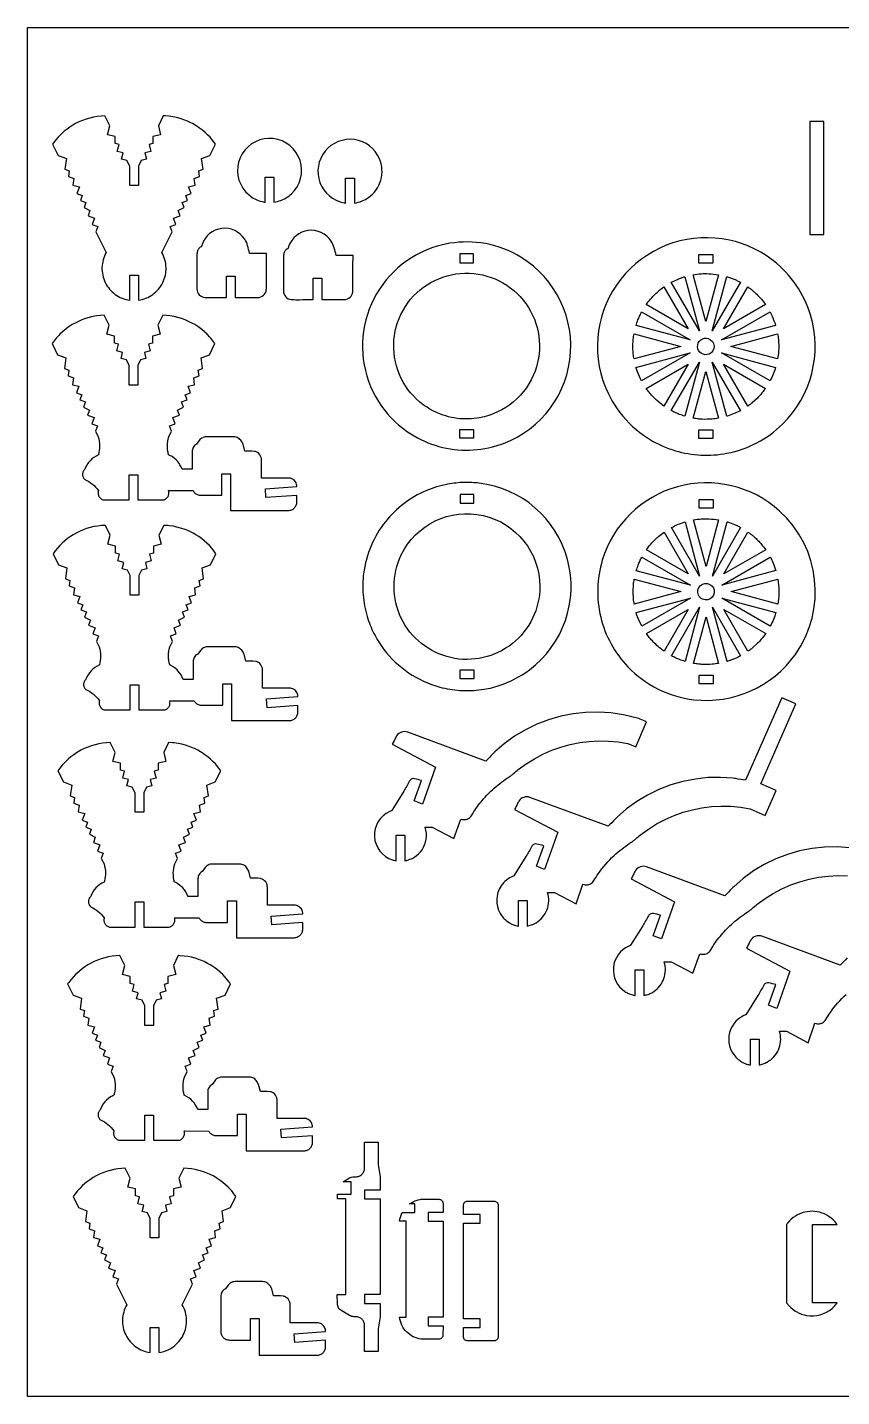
# Model space of a CAD drawing. Extents: x -820 to 920, y -599 to 344.
# Drawn here: x -820 to -259, y -599 to 344 of the extents above; entities that cross this region are included whole.
import ezdxf

# ---------------------------------------------------------------- set-up
doc = ezdxf.new("R2010")
doc.units = 0
doc.header["$MEASUREMENT"] = 0
doc.layers.get('0').update_dxf_attribs({"linetype": 'CONTINUOUS'})
doc.layers.add('SECTIONCUTEDGES', color=18, linetype='CONTINUOUS')

msp = doc.modelspace()

# ---------------------------------------------------------------- linework, layer by layer
msp.add_lwpolyline([(920.1, 343.83), (920.1, -599.45), (-820.09, -599.45), (-820.09, 343.83)], close=True)
at = {"layer": 'SECTIONCUTEDGES'}
for points in [[(-765.11, 165.64), (-764.33, 164.53), (-763.49, 163.47), (-762.59, 162.48), (-761.64, 161.54), (-760.63, 160.66), (-759.57, 159.85), (-758.47, 159.1), (-757.32, 158.42), (-756.13, 157.81), (-754.9, 157.27), (-753.63, 156.81), (-752.34, 156.42), (-751.01, 156.11), (-749.66, 155.88), (-749.66, 173.03), (-743.66, 173.03), (-743.66, 155.88), (-742.31, 156.11), (-740.99, 156.42), (-739.69, 156.81), (-738.43, 157.27), (-737.2, 157.81), (-736.01, 158.42), (-734.86, 159.1), (-733.75, 159.85), (-732.69, 160.66), (-731.68, 161.54), (-730.73, 162.48), (-729.83, 163.47), (-728.99, 164.53), (-728.21, 165.64), (-727.5, 166.8), (-726.86, 168.01), (-726.29, 169.25), (-725.81, 170.52), (-725.41, 171.82), (-725.08, 173.12), (-724.84, 174.44), (-724.68, 175.77), (-724.6, 177.11), (-724.61, 178.44), (-724.69, 179.77), (-724.85, 181.1), (-725.1, 182.42), (-725.42, 183.72), (-725.82, 185), (-726.31, 186.27), (-726.87, 187.5), (-727.52, 188.71), (-720.46, 202.97), (-721.84, 206.67), (-717.91, 208.13), (-719.48, 212.38), (-714.98, 214.05), (-716.31, 217.62), (-712.21, 219.64), (-713.54, 223.22), (-709.74, 224.63), (-711.02, 228.07), (-707.37, 229.42), (-709.05, 233.94), (-704.58, 235.07), (-705.23, 239.8), (-701.56, 241.17), (-702.09, 245), (-699.12, 246.11), (-700.14, 253.54), (-694.38, 255.68), (-690.58, 263.36), (-691.28, 264.35), (-692.74, 266.26), (-694.31, 268.09), (-695.97, 269.82), (-697.72, 271.47), (-699.55, 273.02), (-701.47, 274.47), (-703.47, 275.82), (-704.49, 276.46), (-706.39, 277.53), (-707.56, 278.14), (-709.95, 279.25), (-712.4, 280.21), (-714.9, 281.03), (-717.44, 281.7), (-720.01, 282.23), (-722.62, 282.6), (-725.24, 282.81), (-726.56, 282.87), (-729.91, 276.11), (-728.33, 269.91), (-733.64, 268.56), (-733.64, 263.77), (-736.35, 263.08), (-735.16, 258.37), (-739.19, 257.35), (-738.09, 253.03), (-741.79, 252.09), (-743.66, 248.31), (-743.66, 234.82), (-749.66, 234.82), (-749.66, 248.31), (-751.53, 252.09), (-755.23, 253.03), (-754.13, 257.35), (-758.16, 258.37), (-756.97, 263.08), (-759.68, 263.77), (-759.68, 268.56), (-764.99, 269.91), (-763.41, 276.11), (-766.76, 282.87), (-769.39, 282.72), (-772.01, 282.43), (-774.6, 281.98), (-777.16, 281.39), (-779.68, 280.64), (-782.15, 279.75), (-784.57, 278.71), (-786.94, 277.53), (-788.83, 276.46), (-790.86, 275.16), (-792.82, 273.76), (-794.7, 272.26), (-796.49, 270.66), (-797.35, 269.82), (-799.01, 268.09), (-800.58, 266.26), (-802.05, 264.35), (-802.74, 263.36), (-798.94, 255.68), (-793.18, 253.54), (-794.2, 246.11), (-791.23, 245), (-791.76, 241.17), (-788.09, 239.8), (-788.74, 235.07), (-784.27, 233.94), (-785.95, 229.42), (-782.3, 228.07), (-783.58, 224.63), (-779.78, 223.22), (-781.11, 219.64), (-777.02, 217.62), (-778.34, 214.05), (-773.84, 212.38), (-775.41, 208.13), (-771.49, 206.67), (-772.86, 202.97), (-765.81, 188.71), (-766.45, 187.5), (-767.01, 186.27), (-767.5, 185), (-767.9, 183.72), (-768.23, 182.42), (-768.47, 181.1), (-768.63, 179.77), (-768.72, 178.44), (-768.72, 177.11), (-768.64, 175.77), (-768.48, 174.44), (-768.24, 173.12), (-767.92, 171.82), (-767.51, 170.52), (-767.03, 169.25), (-766.46, 168.01), (-765.82, 166.8)], [(-281.3, 201.03), (-271.73, 201.03), (-271.73, 279.03), (-281.3, 279.03)], [(-522.37, 187.74), (-522.37, 181.74), (-512.81, 181.74), (-512.81, 187.74)], [(-357.64, 181.48), (-357.64, 187.48), (-348.07, 187.48), (-348.07, 181.48)], [(-781.21, 33.09), (-780.9, 32.71), (-780.55, 32.35), (-779.17, 31.69), (-777.84, 30.93), (-776.57, 30.08), (-775.36, 29.15), (-774.22, 28.15), (-773.15, 27.06), (-772.15, 25.9), (-771.24, 24.68), (-771.36, 24.18), (-771.43, 23.67), (-771.45, 23.16), (-771.42, 22.66), (-771.34, 22.15), (-771.21, 21.66), (-771.03, 21.18), (-770.8, 20.72), (-770.52, 20.29), (-770.21, 19.89), (-769.86, 19.52), (-769.47, 19.19), (-769.05, 18.9), (-768.6, 18.66), (-768.13, 18.46), (-767.64, 18.31), (-750.02, 18.31), (-750.02, 35.65), (-744.02, 35.65), (-744.02, 18.31), (-726.4, 18.31), (-725.91, 18.46), (-725.44, 18.66), (-724.99, 18.9), (-724.57, 19.19), (-724.19, 19.52), (-723.83, 19.89), (-723.52, 20.29), (-723.24, 20.72), (-723.01, 21.18), (-722.83, 21.66), (-722.7, 22.15), (-722.62, 22.66), (-722.59, 23.16), (-722.61, 23.67), (-722.68, 24.18), (-722.81, 24.68), (-705.96, 24.67), (-705.66, 24.17), (-705.32, 23.71), (-704.93, 23.29), (-704.51, 22.9), (-704.05, 22.56), (-703.56, 22.26), (-703.03, 22.01), (-702.49, 21.81), (-701.91, 21.66), (-701.32, 21.57), (-700.71, 21.54), (-686.25, 21.54), (-686.25, 36.31), (-680.25, 36.31), (-680.25, 11.01), (-640.46, 11.01), (-639.85, 11.05), (-639.25, 11.14), (-638.68, 11.28), (-638.13, 11.48), (-637.61, 11.74), (-637.12, 12.03), (-636.66, 12.38), (-636.23, 12.76), (-635.85, 13.19), (-635.5, 13.65), (-635.2, 14.14), (-634.95, 14.66), (-634.75, 15.21), (-634.6, 15.79), (-634.51, 16.38), (-634.48, 16.99), (-634.48, 21.42), (-655.8, 19.86), (-656.24, 25.89), (-634.48, 27.49), (-634.53, 28.25), (-634.67, 29.01), (-634.92, 29.74), (-635.26, 30.43), (-635.68, 31.07), (-636.19, 31.65), (-636.76, 32.15), (-637.4, 32.58), (-638.09, 32.92), (-638.82, 33.17), (-639.57, 33.32), (-640.34, 33.37), (-658.88, 33.37), (-658.88, 45.9), (-658.9, 46.46), (-658.98, 47.01), (-659.1, 47.54), (-659.28, 48.05), (-659.49, 48.54), (-660.05, 49.45), (-660.75, 50.25), (-661.59, 50.91), (-662.05, 51.18), (-662.54, 51.41), (-663.06, 51.6), (-663.59, 51.74), (-665.46, 51.99), (-670.4, 51.99), (-671.6, 56.81), (-672.76, 58.79), (-673.21, 59.44), (-673.72, 60.02), (-674.31, 60.53), (-674.95, 60.95), (-675.64, 61.29), (-676.37, 61.54), (-677.13, 61.69), (-677.92, 61.74), (-696.88, 61.74), (-697.59, 61.7), (-698.28, 61.58), (-698.95, 61.38), (-699.58, 61.1), (-700.18, 60.75), (-700.74, 60.33), (-701.25, 59.84), (-701.7, 59.3), (-703.53, 56.81), (-704.38, 56.24), (-704.96, 55.73), (-705.47, 55.14), (-705.89, 54.5), (-706.23, 53.81), (-706.48, 53.08), (-706.63, 52.32), (-706.68, 51.53), (-706.68, 39.38), (-713.49, 39.38), (-714.18, 41.01), (-715.02, 42.55), (-715.49, 43.28), (-716.55, 44.67), (-717.74, 45.94), (-719.05, 47.09), (-720.47, 48.1), (-722, 48.97), (-722.81, 49.34), (-723.19, 50.89), (-723.34, 51.67), (-723.55, 53.24), (-723.61, 54.03), (-723.65, 55.61), (-723.58, 57.18), (-723.39, 58.75), (-723.09, 60.31), (-722.67, 61.85), (-720.82, 65.58), (-722.2, 69.28), (-718.27, 70.74), (-719.84, 74.98), (-715.34, 76.66), (-716.66, 80.23), (-712.57, 82.25), (-713.9, 85.83), (-710.1, 87.24), (-711.38, 90.68), (-707.73, 92.03), (-709.41, 96.55), (-704.94, 97.68), (-705.59, 102.41), (-701.92, 103.77), (-702.45, 107.61), (-699.48, 108.72), (-700.5, 116.15), (-694.74, 118.29), (-690.94, 125.97), (-692.36, 127.92), (-693.87, 129.79), (-694.67, 130.69), (-696.33, 132.43), (-698.08, 134.08), (-699.91, 135.63), (-701.83, 137.08), (-702.82, 137.77), (-704.85, 139.07), (-706.75, 140.14), (-709.11, 141.32), (-711.53, 142.36), (-714, 143.25), (-716.52, 144), (-719.08, 144.59), (-721.67, 145.04), (-724.29, 145.33), (-726.92, 145.47), (-730.27, 138.72), (-728.69, 132.51), (-734, 131.17), (-734, 126.38), (-736.71, 125.69), (-735.52, 120.98), (-739.55, 119.96), (-738.45, 115.64), (-742.15, 114.7), (-744.02, 110.92), (-744.02, 97.43), (-750.02, 97.43), (-750.02, 110.92), (-751.89, 114.7), (-755.59, 115.64), (-754.49, 119.96), (-758.52, 120.98), (-757.33, 125.69), (-760.04, 126.38), (-760.04, 131.17), (-765.35, 132.51), (-763.77, 138.72), (-767.12, 145.47), (-769.75, 145.33), (-772.37, 145.04), (-774.96, 144.59), (-777.52, 144), (-780.04, 143.25), (-782.51, 142.36), (-784.93, 141.32), (-787.3, 140.14), (-789.19, 139.07), (-791.22, 137.77), (-793.18, 136.37), (-795.06, 134.87), (-795.96, 134.08), (-797.71, 132.43), (-798.55, 131.57), (-800.17, 129.79), (-801.68, 127.92), (-803.1, 125.97), (-799.3, 118.29), (-793.54, 116.15), (-794.56, 108.72), (-791.59, 107.61), (-792.12, 103.77), (-788.45, 102.41), (-789.1, 97.68), (-784.63, 96.55), (-786.31, 92.03), (-782.66, 90.68), (-783.94, 87.24), (-780.14, 85.83), (-781.47, 82.25), (-777.38, 80.23), (-778.7, 76.66), (-774.2, 74.98), (-775.77, 70.74), (-771.85, 69.28), (-773.22, 65.58), (-771.37, 61.85), (-770.95, 60.31), (-770.65, 58.75), (-770.46, 57.18), (-770.39, 55.61), (-770.43, 54.03), (-770.58, 52.45), (-770.85, 50.89), (-771.24, 49.34), (-772.81, 48.55), (-774.29, 47.61), (-775.66, 46.53), (-776.91, 45.32), (-778.04, 43.99), (-778.55, 43.28), (-779.46, 41.79), (-780.22, 40.2), (-780.55, 39.38), (-780.9, 39.03), (-781.21, 38.64), (-781.48, 38.23), (-781.71, 37.79), (-781.88, 37.33), (-782.01, 36.86), (-782.09, 36.37), (-782.12, 35.87), (-782.09, 35.37), (-782.01, 34.88), (-781.88, 34.4), (-781.71, 33.94), (-781.48, 33.51)], [(-522.37, 60.8), (-522.37, 66.8), (-512.81, 66.8), (-512.81, 60.8)], [(-357.64, 60.54), (-357.64, 66.54), (-348.07, 66.54), (-348.07, 60.54)], [(-522.15, 22.08), (-522.15, 16.08), (-512.59, 16.08), (-512.59, 22.08)], [(-357.49, 12.57), (-357.49, 18.57), (-347.93, 18.57), (-347.93, 12.57)], [(-780.5, -111.63), (-780.19, -112.02), (-779.84, -112.37), (-778.46, -113.04), (-777.13, -113.8), (-775.86, -114.64), (-774.65, -115.57), (-773.51, -116.58), (-772.44, -117.66), (-771.44, -118.82), (-770.53, -120.05), (-770.65, -120.55), (-770.72, -121.06), (-770.74, -121.56), (-770.71, -122.07), (-770.63, -122.57), (-770.5, -123.06), (-770.32, -123.54), (-770.09, -124), (-769.81, -124.44), (-769.5, -124.84), (-769.15, -125.21), (-768.76, -125.54), (-768.34, -125.82), (-767.89, -126.07), (-767.42, -126.27), (-766.93, -126.42), (-749.31, -126.42), (-749.31, -109.08), (-743.31, -109.08), (-743.31, -126.42), (-725.69, -126.42), (-725.2, -126.27), (-724.73, -126.07), (-724.28, -125.82), (-723.86, -125.54), (-723.48, -125.21), (-723.12, -124.84), (-722.81, -124.44), (-722.53, -124), (-722.3, -123.54), (-722.12, -123.06), (-721.99, -122.57), (-721.91, -122.07), (-721.88, -121.56), (-721.9, -121.06), (-721.97, -120.55), (-722.1, -120.05), (-705.25, -120.06), (-704.95, -120.55), (-704.61, -121.01), (-704.22, -121.44), (-703.8, -121.82), (-703.34, -122.17), (-702.85, -122.47), (-702.32, -122.72), (-701.78, -122.92), (-701.2, -123.07), (-700.61, -123.16), (-700, -123.19), (-685.54, -123.19), (-685.54, -108.42), (-679.54, -108.42), (-679.54, -133.71), (-639.75, -133.71), (-639.14, -133.68), (-638.54, -133.59), (-637.97, -133.44), (-637.42, -133.24), (-636.9, -132.99), (-636.41, -132.69), (-635.95, -132.35), (-635.52, -131.96), (-635.14, -131.54), (-634.79, -131.08), (-634.49, -130.58), (-634.24, -130.06), (-634.04, -129.51), (-633.89, -128.94), (-633.8, -128.35), (-633.77, -127.74), (-633.77, -123.31), (-655.09, -124.87), (-655.53, -118.83), (-633.77, -117.24), (-633.82, -116.47), (-633.96, -115.72), (-634.21, -114.99), (-634.55, -114.3), (-634.97, -113.66), (-635.48, -113.08), (-636.05, -112.57), (-636.69, -112.14), (-637.38, -111.8), (-638.11, -111.55), (-638.86, -111.4), (-639.63, -111.35), (-658.17, -111.35), (-658.17, -98.83), (-658.19, -98.27), (-658.27, -97.72), (-658.39, -97.19), (-658.57, -96.68), (-658.78, -96.18), (-659.34, -95.27), (-660.04, -94.48), (-660.88, -93.82), (-661.34, -93.55), (-661.83, -93.32), (-662.35, -93.13), (-662.88, -92.99), (-664.75, -92.74), (-669.69, -92.74), (-670.89, -87.92), (-672.05, -85.94), (-672.5, -85.29), (-673.01, -84.7), (-673.6, -84.2), (-674.24, -83.77), (-674.93, -83.44), (-675.66, -83.19), (-676.42, -83.03), (-677.21, -82.98), (-696.17, -82.98), (-696.88, -83.02), (-697.57, -83.15), (-698.24, -83.35), (-698.87, -83.63), (-699.47, -83.98), (-700.03, -84.4), (-700.54, -84.88), (-700.99, -85.43), (-702.82, -87.92), (-703.67, -88.48), (-704.25, -89), (-704.76, -89.58), (-705.18, -90.22), (-705.52, -90.92), (-705.77, -91.65), (-705.92, -92.41), (-705.97, -93.2), (-705.97, -105.35), (-712.78, -105.35), (-713.47, -103.72), (-714.31, -102.18), (-715.29, -100.74), (-716.42, -99.41), (-717.03, -98.79), (-718.34, -97.64), (-719.76, -96.63), (-721.29, -95.76), (-722.1, -95.38), (-722.48, -93.84), (-722.75, -92.27), (-722.9, -90.7), (-722.94, -89.12), (-722.87, -87.54), (-722.68, -85.97), (-722.38, -84.42), (-721.96, -82.88), (-720.11, -79.15), (-721.49, -75.45), (-717.56, -73.99), (-719.13, -69.74), (-714.63, -68.07), (-715.95, -64.5), (-711.86, -62.47), (-713.19, -58.9), (-709.39, -57.49), (-710.67, -54.05), (-707.02, -52.7), (-708.7, -48.18), (-704.23, -47.05), (-704.88, -42.31), (-701.21, -40.95), (-701.74, -37.12), (-698.77, -36.01), (-699.79, -28.57), (-694.03, -26.43), (-690.23, -18.75), (-691.65, -16.8), (-693.16, -14.93), (-694.78, -13.15), (-696.48, -11.46), (-698.27, -9.86), (-700.15, -8.36), (-702.11, -6.96), (-704.14, -5.66), (-706.04, -4.58), (-707.21, -3.98), (-709.6, -2.87), (-712.05, -1.9), (-714.55, -1.09), (-717.09, -0.41), (-719.66, 0.11), (-722.27, 0.48), (-723.58, 0.61), (-726.21, 0.75), (-729.56, -6.01), (-727.98, -12.21), (-733.29, -13.56), (-733.29, -18.35), (-736, -19.04), (-734.81, -23.75), (-738.84, -24.77), (-737.74, -29.09), (-741.44, -30.03), (-743.31, -33.81), (-743.31, -47.3), (-749.31, -47.3), (-749.31, -33.81), (-751.18, -30.03), (-754.88, -29.09), (-753.78, -24.77), (-757.81, -23.75), (-756.62, -19.04), (-759.33, -18.35), (-759.33, -13.56), (-764.64, -12.21), (-763.06, -6.01), (-766.41, 0.75), (-769.04, 0.61), (-771.66, 0.31), (-774.25, -0.13), (-776.81, -0.73), (-779.33, -1.48), (-781.8, -2.37), (-784.22, -3.4), (-786.59, -4.58), (-788.48, -5.66), (-790.51, -6.96), (-792.47, -8.36), (-794.35, -9.86), (-796.14, -11.46), (-797.84, -13.15), (-799.46, -14.93), (-800.97, -16.8), (-802.39, -18.75), (-798.59, -26.43), (-792.83, -28.57), (-793.85, -36.01), (-790.88, -37.12), (-791.41, -40.95), (-787.74, -42.31), (-788.39, -47.05), (-783.92, -48.18), (-785.6, -52.7), (-781.95, -54.05), (-783.23, -57.49), (-779.43, -58.9), (-780.76, -62.47), (-776.67, -64.5), (-777.99, -68.07), (-773.49, -69.74), (-775.06, -73.99), (-771.14, -75.45), (-772.51, -79.15), (-770.66, -82.88), (-770.24, -84.42), (-769.94, -85.97), (-769.75, -87.54), (-769.68, -89.12), (-769.72, -90.7), (-769.87, -92.27), (-770.14, -93.84), (-770.53, -95.38), (-772.1, -96.18), (-773.58, -97.12), (-774.95, -98.2), (-776.2, -99.41), (-777.33, -100.74), (-777.84, -101.45), (-778.75, -102.94), (-779.51, -104.52), (-779.84, -105.35), (-780.19, -105.7), (-780.5, -106.08), (-780.77, -106.5), (-781, -106.94), (-781.17, -107.39), (-781.3, -107.87), (-781.38, -108.36), (-781.41, -108.86), (-781.38, -109.36), (-781.3, -109.85), (-781.17, -110.32), (-781, -110.78), (-780.77, -111.22)], [(-522.15, -104.86), (-522.15, -98.86), (-512.59, -98.86), (-512.59, -104.86)], [(-357.49, -108.37), (-357.49, -102.37), (-347.93, -102.37), (-347.93, -108.37)], [(-777.18, -261.23), (-776.86, -261.61), (-776.51, -261.96), (-775.13, -262.63), (-773.8, -263.39), (-772.53, -264.24), (-771.33, -265.17), (-770.19, -266.17), (-769.11, -267.26), (-768.12, -268.42), (-767.2, -269.64), (-767.32, -270.14), (-767.39, -270.65), (-767.42, -271.16), (-767.39, -271.66), (-767.3, -272.17), (-767.17, -272.66), (-766.99, -273.14), (-766.76, -273.6), (-766.49, -274.03), (-766.17, -274.43), (-765.82, -274.8), (-765.43, -275.13), (-765.01, -275.42), (-764.57, -275.66), (-764.1, -275.86), (-763.6, -276.01), (-745.98, -276.01), (-745.98, -258.67), (-739.98, -258.67), (-739.98, -276.01), (-722.36, -276.01), (-721.87, -275.86), (-721.4, -275.66), (-720.95, -275.42), (-720.54, -275.13), (-720.15, -274.8), (-719.8, -274.43), (-719.48, -274.03), (-719.2, -273.6), (-718.97, -273.14), (-718.79, -272.66), (-718.66, -272.17), (-718.58, -271.66), (-718.55, -271.16), (-718.57, -270.65), (-718.64, -270.14), (-718.77, -269.64), (-701.93, -269.65), (-701.63, -270.15), (-701.28, -270.61), (-700.9, -271.03), (-700.47, -271.42), (-700.01, -271.76), (-699.52, -272.06), (-699, -272.31), (-698.45, -272.51), (-697.88, -272.66), (-697.28, -272.75), (-696.67, -272.78), (-682.21, -272.78), (-682.21, -258.01), (-676.21, -258.01), (-676.21, -283.31), (-636.42, -283.31), (-635.81, -283.27), (-635.22, -283.18), (-634.64, -283.04), (-634.09, -282.84), (-633.57, -282.58), (-633.08, -282.29), (-632.62, -281.94), (-632.19, -281.56), (-631.81, -281.13), (-631.46, -280.67), (-631.17, -280.18), (-630.91, -279.66), (-630.71, -279.11), (-630.57, -278.53), (-630.47, -277.94), (-630.44, -277.33), (-630.44, -272.9), (-651.76, -274.46), (-652.2, -268.43), (-630.44, -266.83), (-630.49, -266.07), (-630.64, -265.31), (-630.88, -264.58), (-631.22, -263.89), (-631.64, -263.25), (-632.15, -262.67), (-632.72, -262.17), (-633.36, -261.74), (-634.05, -261.4), (-634.78, -261.15), (-635.53, -261), (-636.3, -260.95), (-654.84, -260.95), (-654.84, -248.42), (-654.87, -247.86), (-654.94, -247.31), (-655.07, -246.78), (-655.24, -246.27), (-655.46, -245.78), (-656.01, -244.87), (-656.72, -244.07), (-657.55, -243.41), (-658.02, -243.14), (-658.51, -242.91), (-659.02, -242.72), (-659.55, -242.58), (-661.42, -242.33), (-666.36, -242.33), (-667.57, -237.51), (-668.73, -235.53), (-669.17, -234.88), (-669.69, -234.3), (-670.27, -233.79), (-670.91, -233.37), (-671.6, -233.03), (-672.33, -232.78), (-673.1, -232.63), (-673.88, -232.58), (-692.84, -232.58), (-693.55, -232.62), (-694.24, -232.74), (-694.91, -232.94), (-695.55, -233.22), (-696.15, -233.57), (-696.71, -233.99), (-697.21, -234.48), (-697.67, -235.02), (-699.49, -237.51), (-700.34, -238.08), (-700.93, -238.59), (-701.43, -239.18), (-701.86, -239.82), (-702.19, -240.51), (-702.44, -241.24), (-702.6, -242), (-702.65, -242.79), (-702.65, -254.94), (-709.46, -254.94), (-709.78, -254.12), (-710.54, -252.53), (-710.98, -251.77), (-711.97, -250.33), (-713.09, -249), (-714.34, -247.79), (-715.01, -247.23), (-716.44, -246.22), (-717.97, -245.35), (-718.77, -244.98), (-719.15, -243.43), (-719.42, -241.87), (-719.58, -240.29), (-719.62, -238.71), (-719.54, -237.14), (-719.35, -235.57), (-719.05, -234.01), (-718.63, -232.47), (-716.78, -228.74), (-718.16, -225.04), (-714.23, -223.58), (-715.81, -219.34), (-711.3, -217.66), (-712.63, -214.09), (-708.53, -212.07), (-709.86, -208.49), (-706.07, -207.08), (-707.34, -203.64), (-703.7, -202.29), (-705.37, -197.77), (-700.9, -196.64), (-701.55, -191.91), (-697.89, -190.55), (-698.41, -186.71), (-695.44, -185.6), (-696.46, -178.17), (-690.7, -176.03), (-686.9, -168.35), (-688.32, -166.4), (-689.84, -164.53), (-690.63, -163.63), (-692.29, -161.89), (-694.04, -160.24), (-695.87, -158.69), (-697.79, -157.24), (-699.79, -155.89), (-700.81, -155.25), (-702.71, -154.18), (-705.07, -153), (-707.49, -151.96), (-708.72, -151.5), (-711.22, -150.68), (-713.76, -150.01), (-716.33, -149.49), (-718.94, -149.11), (-720.25, -148.99), (-722.89, -148.84), (-726.23, -155.6), (-724.66, -161.81), (-729.97, -163.15), (-729.97, -167.94), (-732.68, -168.63), (-731.48, -173.34), (-735.51, -174.36), (-734.42, -178.68), (-738.11, -179.62), (-739.98, -183.4), (-739.98, -196.89), (-745.98, -196.89), (-745.98, -183.4), (-747.85, -179.62), (-751.55, -178.68), (-750.45, -174.36), (-754.48, -173.34), (-753.29, -168.63), (-756, -167.94), (-756, -163.15), (-761.31, -161.81), (-759.74, -155.6), (-763.08, -148.84), (-765.72, -148.99), (-768.33, -149.28), (-770.93, -149.73), (-773.48, -150.32), (-776, -151.07), (-778.48, -151.96), (-780.9, -153), (-783.26, -154.18), (-785.15, -155.25), (-786.18, -155.89), (-788.17, -157.24), (-790.09, -158.69), (-791.93, -160.24), (-792.81, -161.05), (-794.52, -162.75), (-796.13, -164.53), (-797.65, -166.4), (-799.06, -168.35), (-795.26, -176.03), (-789.5, -178.17), (-790.53, -185.6), (-787.55, -186.71), (-788.08, -190.55), (-784.42, -191.91), (-785.07, -196.64), (-780.59, -197.77), (-782.27, -202.29), (-778.62, -203.64), (-779.9, -207.08), (-776.1, -208.49), (-777.43, -212.07), (-773.34, -214.09), (-774.66, -217.66), (-770.16, -219.34), (-771.74, -223.58), (-767.81, -225.04), (-769.18, -228.74), (-767.34, -232.47), (-766.92, -234.01), (-766.61, -235.57), (-766.42, -237.14), (-766.35, -238.71), (-766.39, -240.29), (-766.45, -241.08), (-766.66, -242.65), (-766.99, -244.21), (-767.2, -244.98), (-768.78, -245.77), (-770.26, -246.71), (-771.63, -247.79), (-772.88, -249), (-774, -250.33), (-774.51, -251.04), (-775.42, -252.53), (-776.19, -254.12), (-776.51, -254.94), (-776.86, -255.29), (-777.18, -255.68), (-777.45, -256.09), (-777.67, -256.53), (-777.85, -256.99), (-777.97, -257.46), (-778.05, -257.95), (-778.08, -258.45), (-778.05, -258.95), (-777.97, -259.44), (-777.85, -259.92), (-777.67, -260.38), (-777.45, -260.81)], [(-770.48, -408.04), (-770.17, -408.43), (-769.81, -408.78), (-768.43, -409.45), (-767.11, -410.21), (-765.84, -411.05), (-764.63, -411.98), (-763.49, -412.99), (-762.42, -414.07), (-761.42, -415.23), (-760.5, -416.46), (-760.63, -416.96), (-760.7, -417.47), (-760.72, -417.97), (-760.69, -418.48), (-760.61, -418.98), (-760.48, -419.47), (-760.3, -419.95), (-760.07, -420.41), (-759.79, -420.85), (-759.48, -421.25), (-759.12, -421.62), (-758.74, -421.95), (-758.32, -422.23), (-757.87, -422.48), (-757.4, -422.68), (-756.91, -422.83), (-739.29, -422.83), (-739.29, -405.49), (-733.29, -405.49), (-733.29, -422.83), (-715.67, -422.83), (-715.17, -422.68), (-714.7, -422.48), (-714.26, -422.23), (-713.84, -421.95), (-713.45, -421.62), (-713.1, -421.25), (-712.78, -420.85), (-712.51, -420.41), (-712.28, -419.95), (-712.1, -419.47), (-711.97, -418.98), (-711.89, -418.48), (-711.86, -417.97), (-711.88, -417.47), (-711.95, -416.96), (-712.07, -416.46), (-695.23, -416.47), (-694.93, -416.96), (-694.59, -417.42), (-694.2, -417.85), (-693.78, -418.23), (-693.32, -418.58), (-692.82, -418.88), (-692.3, -419.13), (-691.75, -419.33), (-691.18, -419.48), (-690.59, -419.57), (-689.98, -419.6), (-675.51, -419.6), (-675.51, -404.83), (-669.51, -404.83), (-669.51, -430.12), (-629.72, -430.12), (-629.11, -430.09), (-628.52, -430), (-627.95, -429.85), (-627.4, -429.65), (-626.88, -429.4), (-626.38, -429.1), (-625.92, -428.76), (-625.5, -428.37), (-625.11, -427.95), (-624.77, -427.49), (-624.47, -427), (-624.22, -426.47), (-624.02, -425.92), (-623.87, -425.35), (-623.78, -424.76), (-623.75, -424.15), (-623.75, -419.72), (-645.06, -421.28), (-645.51, -415.24), (-623.75, -413.65), (-623.79, -412.88), (-623.94, -412.13), (-624.19, -411.4), (-624.52, -410.71), (-624.95, -410.07), (-625.45, -409.49), (-626.03, -408.98), (-626.67, -408.55), (-627.36, -408.21), (-628.08, -407.96), (-628.84, -407.81), (-629.6, -407.76), (-648.14, -407.76), (-648.14, -395.24), (-648.17, -394.68), (-648.25, -394.13), (-648.37, -393.6), (-648.54, -393.09), (-648.76, -392.59), (-649.32, -391.69), (-650.02, -390.89), (-650.86, -390.23), (-651.32, -389.96), (-651.81, -389.73), (-652.32, -389.54), (-652.86, -389.4), (-654.73, -389.15), (-659.67, -389.15), (-660.87, -384.33), (-662.03, -382.35), (-662.47, -381.7), (-662.99, -381.11), (-663.57, -380.61), (-664.22, -380.18), (-664.91, -379.85), (-665.64, -379.6), (-666.4, -379.44), (-667.19, -379.39), (-686.15, -379.39), (-686.85, -379.43), (-687.55, -379.56), (-688.21, -379.76), (-688.85, -380.04), (-689.45, -380.39), (-690.01, -380.81), (-690.52, -381.29), (-690.97, -381.84), (-692.79, -384.33), (-693.65, -384.89), (-694.23, -385.41), (-694.74, -385.99), (-695.16, -386.63), (-695.5, -387.33), (-695.75, -388.06), (-695.9, -388.82), (-695.95, -389.61), (-695.95, -401.76), (-702.76, -401.76), (-703.45, -400.13), (-704.29, -398.59), (-705.27, -397.15), (-706.39, -395.82), (-707.65, -394.61), (-709.01, -393.53), (-710.49, -392.59), (-712.07, -391.79), (-712.46, -390.25), (-712.73, -388.68), (-712.88, -387.11), (-712.92, -385.53), (-712.85, -383.95), (-712.66, -382.38), (-712.52, -381.6), (-712.16, -380.06), (-711.94, -379.29), (-710.09, -375.56), (-711.46, -371.86), (-707.53, -370.4), (-709.11, -366.15), (-704.61, -364.48), (-705.93, -360.91), (-701.84, -358.88), (-703.17, -355.31), (-699.37, -353.9), (-700.65, -350.46), (-697, -349.11), (-698.68, -344.59), (-694.2, -343.46), (-694.85, -338.72), (-691.19, -337.36), (-691.72, -333.53), (-688.75, -332.42), (-689.77, -324.98), (-684.01, -322.84), (-680.21, -315.16), (-681.62, -313.21), (-683.14, -311.34), (-683.94, -310.44), (-685.6, -308.7), (-687.34, -307.06), (-689.18, -305.51), (-691.1, -304.06), (-693.09, -302.71), (-694.12, -302.07), (-696.01, -300.99), (-698.37, -299.81), (-700.8, -298.78), (-702.03, -298.31), (-704.52, -297.5), (-707.06, -296.82), (-709.64, -296.3), (-712.24, -295.93), (-714.87, -295.71), (-716.19, -295.66), (-719.53, -302.42), (-717.96, -308.62), (-723.27, -309.97), (-723.27, -314.76), (-725.98, -315.45), (-724.79, -320.16), (-728.82, -321.18), (-727.72, -325.5), (-731.42, -326.44), (-733.29, -330.22), (-733.29, -343.71), (-739.29, -343.71), (-739.29, -330.22), (-741.16, -326.44), (-744.86, -325.5), (-743.76, -321.18), (-747.79, -320.16), (-746.59, -315.45), (-749.31, -314.76), (-749.31, -309.97), (-754.62, -308.62), (-753.04, -302.42), (-756.38, -295.66), (-759.02, -295.8), (-761.64, -296.1), (-764.23, -296.54), (-766.79, -297.14), (-769.31, -297.89), (-771.78, -298.78), (-774.2, -299.81), (-776.56, -300.99), (-778.46, -302.07), (-780.49, -303.37), (-782.45, -304.77), (-784.32, -306.27), (-786.12, -307.87), (-786.98, -308.7), (-788.64, -310.44), (-790.2, -312.27), (-791.67, -314.18), (-792.37, -315.16), (-788.57, -322.84), (-782.81, -324.98), (-783.83, -332.42), (-780.86, -333.53), (-781.39, -337.36), (-777.72, -338.72), (-778.37, -343.46), (-773.9, -344.59), (-775.58, -349.11), (-771.93, -350.46), (-773.2, -353.9), (-769.41, -355.31), (-770.74, -358.88), (-766.64, -360.91), (-767.97, -364.48), (-763.46, -366.15), (-765.04, -370.4), (-761.11, -371.86), (-762.49, -375.56), (-760.64, -379.29), (-760.22, -380.83), (-759.92, -382.38), (-759.73, -383.95), (-759.65, -385.53), (-759.69, -387.11), (-759.85, -388.68), (-760.12, -390.25), (-760.5, -391.79), (-761.3, -392.17), (-762.83, -393.04), (-764.26, -394.05), (-765.57, -395.2), (-766.76, -396.47), (-767.81, -397.86), (-768.73, -399.35), (-769.49, -400.93), (-769.81, -401.76), (-770.17, -402.11), (-770.48, -402.49), (-770.75, -402.91), (-770.97, -403.35), (-771.15, -403.8), (-771.28, -404.28), (-771.36, -404.77), (-771.38, -405.27), (-771.36, -405.77), (-771.28, -406.26), (-771.15, -406.73), (-770.97, -407.19), (-770.75, -407.63)], [(-604.29, -539.94), (-604.86, -539.44), (-605.35, -538.89), (-605.78, -538.28), (-606.12, -537.62), (-606.38, -536.92), (-606.56, -536.19), (-606.65, -535.44), (-606.84, -529.19), (-600.9, -529.19), (-600.9, -463.19), (-606.65, -463.19), (-606.65, -459.89), (-597.08, -459.89), (-597.08, -451.38), (-602.61, -451.38), (-598.32, -448.84), (-597.59, -448.47), (-596.83, -448.21), (-596.03, -448.04), (-595.22, -447.99), (-593.36, -447.96), (-592.75, -447.87), (-592.17, -447.72), (-591.61, -447.51), (-591.08, -447.25), (-590.57, -446.95), (-590.11, -446.6), (-589.67, -446.2), (-589.28, -445.77), (-588.93, -445.3), (-588.62, -444.8), (-588.37, -444.27), (-588.16, -443.71), (-588.01, -443.12), (-587.92, -442.52), (-587.89, -441.89), (-587.89, -424.09), (-578.48, -424.09), (-578.48, -439.63), (-577.08, -447.99), (-577.08, -457.19), (-588.05, -457.19), (-588.05, -463.19), (-577.08, -463.19), (-577.08, -529.19), (-587.9, -529.19), (-587.9, -535.19), (-577.08, -535.19), (-577.08, -544.38), (-578.48, -552.75), (-578.48, -568.28), (-587.89, -568.28), (-587.89, -550.48), (-587.92, -549.86), (-588.01, -549.25), (-588.16, -548.67), (-588.37, -548.11), (-588.62, -547.57), (-588.93, -547.07), (-589.28, -546.6), (-589.67, -546.17), (-590.11, -545.77), (-590.57, -545.42), (-591.08, -545.12), (-591.61, -544.86), (-592.17, -544.66), (-592.75, -544.51), (-593.36, -544.41), (-595.22, -544.38), (-596.03, -544.33), (-596.83, -544.17), (-597.59, -543.9), (-598.32, -543.53), (-603.67, -540.37)], [(-749.38, -561.49), (-748.48, -562.48), (-747.53, -563.42), (-746.52, -564.3), (-745.46, -565.11), (-744.36, -565.86), (-743.21, -566.54), (-742.02, -567.15), (-740.79, -567.69), (-739.52, -568.15), (-738.23, -568.54), (-736.9, -568.85), (-735.55, -569.08), (-735.55, -551.93), (-729.55, -551.93), (-729.55, -569.08), (-728.2, -568.85), (-726.87, -568.54), (-725.58, -568.15), (-724.31, -567.69), (-723.09, -567.15), (-721.89, -566.54), (-720.74, -565.86), (-719.64, -565.11), (-718.58, -564.3), (-717.57, -563.42), (-716.62, -562.48), (-715.72, -561.49), (-714.88, -560.43), (-714.1, -559.32), (-713.39, -558.16), (-712.75, -556.96), (-712.18, -555.71), (-711.7, -554.44), (-711.3, -553.15), (-710.97, -551.84), (-710.73, -550.52), (-710.57, -549.19), (-710.49, -547.85), (-710.5, -546.52), (-710.58, -545.19), (-710.74, -543.86), (-710.99, -542.54), (-711.31, -541.24), (-711.71, -539.96), (-712.2, -538.69), (-712.76, -537.46), (-713.4, -536.25), (-706.35, -521.99), (-707.73, -518.29), (-703.8, -516.83), (-705.37, -512.58), (-700.87, -510.91), (-702.19, -507.34), (-698.1, -505.32), (-699.43, -501.74), (-695.63, -500.33), (-696.91, -496.89), (-693.26, -495.54), (-694.94, -491.02), (-690.47, -489.89), (-691.12, -485.16), (-687.45, -483.8), (-687.98, -479.96), (-685.01, -478.85), (-686.03, -471.42), (-680.27, -469.28), (-676.47, -461.6), (-677.89, -459.65), (-679.4, -457.78), (-680.2, -456.87), (-681.86, -455.14), (-683.61, -453.49), (-685.44, -451.94), (-687.36, -450.49), (-689.35, -449.14), (-690.38, -448.5), (-692.27, -447.43), (-694.64, -446.25), (-697.06, -445.21), (-699.53, -444.32), (-702.05, -443.57), (-704.61, -442.98), (-707.2, -442.53), (-709.82, -442.24), (-712.45, -442.09), (-715.8, -448.85), (-714.22, -455.06), (-719.53, -456.4), (-719.53, -461.19), (-722.24, -461.88), (-721.05, -466.59), (-725.08, -467.61), (-723.98, -471.93), (-727.68, -472.87), (-729.55, -476.65), (-729.55, -490.14), (-735.55, -490.14), (-735.55, -476.65), (-737.42, -472.87), (-741.12, -471.93), (-740.02, -467.61), (-744.05, -466.59), (-742.86, -461.88), (-745.57, -461.19), (-745.57, -456.4), (-750.88, -455.06), (-749.3, -448.85), (-752.65, -442.09), (-755.28, -442.24), (-757.9, -442.53), (-760.49, -442.98), (-763.05, -443.57), (-765.57, -444.32), (-768.04, -445.21), (-770.46, -446.25), (-772.83, -447.43), (-774.72, -448.5), (-776.75, -449.8), (-778.71, -451.2), (-780.59, -452.7), (-782.38, -454.3), (-784.08, -455.99), (-785.7, -457.78), (-787.21, -459.65), (-788.63, -461.6), (-784.83, -469.28), (-779.07, -471.42), (-780.09, -478.85), (-777.12, -479.96), (-777.65, -483.8), (-773.98, -485.16), (-774.63, -489.89), (-770.16, -491.02), (-771.84, -495.54), (-768.19, -496.89), (-769.47, -500.33), (-765.67, -501.74), (-767, -505.32), (-762.91, -507.34), (-764.23, -510.91), (-759.73, -512.58), (-761.3, -516.83), (-757.38, -518.29), (-758.75, -521.99), (-751.7, -536.25), (-752.34, -537.46), (-752.9, -538.69), (-753.39, -539.96), (-753.79, -541.24), (-754.12, -542.54), (-754.36, -543.86), (-754.52, -545.19), (-754.6, -546.52), (-754.61, -547.85), (-754.53, -549.19), (-754.37, -550.52), (-754.13, -551.84), (-753.8, -553.15), (-753.4, -554.44), (-752.92, -555.71), (-752.35, -556.96), (-751.71, -558.16), (-751, -559.32), (-750.22, -560.43)], [(-559.9, -553.81), (-560.76, -552.69), (-561.52, -551.5), (-562.18, -550.24), (-562.74, -548.93), (-563.19, -547.56), (-563.53, -546.15), (-563.75, -544.69), (-559.15, -544.69), (-559.15, -478.69), (-563.75, -478.69), (-563.53, -477.23), (-563.38, -476.51), (-562.98, -475.12), (-562.47, -473.77), (-561.96, -472.69), (-553.35, -472.69), (-553.35, -466.69), (-556.85, -466.69), (-555.63, -465.87), (-554.39, -465.18), (-553.75, -464.87), (-552.41, -464.34), (-551.03, -463.91), (-549.59, -463.6), (-548.86, -463.49), (-536.57, -463.51), (-535.99, -463.63), (-535.71, -463.73), (-535.2, -464), (-534.76, -464.37), (-534.4, -464.81), (-534.12, -465.32), (-533.95, -465.88), (-533.89, -466.48), (-533.89, -472.69), (-544.02, -472.69), (-544.02, -478.69), (-533.89, -478.69), (-533.89, -544.69), (-544.02, -544.69), (-544.02, -550.69), (-533.89, -550.69), (-533.9, -557.2), (-534.02, -557.78), (-534.12, -558.05), (-534.4, -558.56), (-534.76, -559), (-535.2, -559.37), (-535.71, -559.64), (-536.27, -559.82), (-536.87, -559.88), (-548.91, -559.88), (-550.36, -559.63), (-551.77, -559.25), (-553.12, -558.77), (-554.42, -558.18), (-555.66, -557.49), (-556.83, -556.7), (-557.94, -555.82), (-558.96, -554.85)], [(-518.99, -560.23), (-519.35, -559.79), (-519.63, -559.28), (-519.73, -559.01), (-519.85, -558.42), (-519.86, -551.91), (-508.35, -551.91), (-508.35, -545.91), (-519.86, -545.91), (-519.86, -479.91), (-508.35, -479.91), (-508.35, -473.91), (-519.86, -473.91), (-519.86, -467.71), (-519.8, -467.11), (-519.63, -466.54), (-519.35, -466.04), (-518.99, -465.59), (-518.55, -465.23), (-518.04, -464.95), (-517.76, -464.85), (-517.18, -464.73), (-498.85, -464.72), (-498.25, -464.78), (-497.69, -464.95), (-497.18, -465.23), (-496.74, -465.59), (-496.38, -466.04), (-496.1, -466.54), (-496, -466.82), (-495.88, -467.4), (-495.86, -558.12), (-495.93, -558.72), (-496.1, -559.28), (-496.38, -559.79), (-496.74, -560.23), (-497.18, -560.6), (-497.69, -560.87), (-497.96, -560.97), (-498.55, -561.09), (-516.87, -561.11), (-517.48, -561.05), (-518.04, -560.87), (-518.55, -560.6)], [(-636.04, -562.14), (-636.48, -556.11), (-614.72, -554.51), (-614.77, -553.75), (-614.91, -552.99), (-615.16, -552.26), (-615.49, -551.57), (-615.92, -550.93), (-616.42, -550.35), (-617, -549.85), (-617.64, -549.42), (-618.33, -549.08), (-619.05, -548.83), (-619.81, -548.68), (-620.58, -548.63), (-639.11, -548.63), (-639.11, -536.1), (-639.14, -535.54), (-639.22, -534.99), (-639.34, -534.46), (-639.52, -533.95), (-639.73, -533.46), (-640.29, -532.55), (-640.62, -532.14), (-641.4, -531.41), (-641.83, -531.09), (-642.29, -530.82), (-642.78, -530.59), (-643.29, -530.4), (-643.83, -530.26), (-645.7, -530.01), (-650.64, -530.01), (-651.84, -525.19), (-653, -523.21), (-653.45, -522.56), (-653.96, -521.98), (-654.55, -521.47), (-655.19, -521.05), (-655.88, -520.71), (-656.61, -520.46), (-657.37, -520.31), (-658.16, -520.26), (-677.12, -520.26), (-677.83, -520.3), (-678.52, -520.42), (-679.18, -520.62), (-679.82, -520.9), (-680.42, -521.25), (-680.98, -521.67), (-681.49, -522.16), (-681.94, -522.7), (-683.76, -525.19), (-684.62, -525.75), (-685.2, -526.27), (-685.71, -526.86), (-686.13, -527.5), (-686.47, -528.19), (-686.72, -528.92), (-686.87, -529.68), (-686.92, -530.47), (-686.92, -554.49), (-686.89, -555.1), (-686.8, -555.69), (-686.65, -556.26), (-686.45, -556.81), (-686.2, -557.33), (-685.9, -557.83), (-685.56, -558.29), (-685.17, -558.71), (-684.75, -559.1), (-684.29, -559.44), (-683.8, -559.74), (-683.27, -559.99), (-682.72, -560.19), (-682.15, -560.34), (-681.56, -560.43), (-680.95, -560.46), (-666.48, -560.46), (-666.48, -545.69), (-660.48, -545.69), (-660.48, -570.99), (-620.7, -570.99), (-620.08, -570.95), (-619.49, -570.86), (-618.92, -570.72), (-618.37, -570.52), (-617.85, -570.26), (-617.35, -569.96), (-616.89, -569.62), (-616.47, -569.24), (-616.08, -568.81), (-615.74, -568.35), (-615.44, -567.86), (-615.19, -567.34), (-614.99, -566.79), (-614.84, -566.21), (-614.75, -565.62), (-614.72, -565.01), (-614.72, -560.58)]]:
    msp.add_lwpolyline(points, close=True, dxfattribs=at)
for points in [[(-656.32, 223.41), (-656.32, 240.56), (-650.32, 240.56), (-650.32, 223.41, 0.047597), (-645.56, 224.65, 0.100184), (-638.29, 229.12, 0.639695), (-650.8, 267.19, 0.640021), (-671.64, 232.97, 0.099512), (-665.45, 226.84, 0.09979), (-657.39, 223.58, 0.009062), (-656.86, 223.49, -0.003021)], [(-600.93, 239.93), (-594.93, 239.93), (-594.93, 222.78, 0.053281), (-589.61, 224.23, 0.059622), (-585.27, 226.56, 0.171891), (-576.71, 238.58, 0.17205), (-577.63, 253.3, 0.566523), (-615.15, 258.45, 0.566801), (-602, 222.95, 0.009062), (-601.46, 222.86, -0.003021), (-600.93, 222.78)], [(-682.91, 157.72), (-682.91, 172.49), (-676.91, 172.49), (-676.91, 157.72, -0.001261), (-664.59, 157.68, 0.007568), (-661.51, 157.72, 0.17911), (-657.47, 159.33, 0.186027), (-655.57, 163.08, 0.012625), (-655.55, 163.28, 0.006307), (-655.54, 163.69, 0.00914), (-655.5, 168.59, -0.008036), (-655.41, 188.16), (-667.06, 188.16, 0.002778), (-668.42, 193.44, 0.080686), (-670.47, 198.02, 0.286261), (-686.29, 205.32, 0.286452), (-699.79, 194.33, 0.036637), (-700.07, 193.24, -0.114416), (-700.19, 192.98, -0.116624), (-700.46, 192.75, 0.081245), (-701.62, 191.9, 0.097719), (-702.84, 190.06, 0.089338), (-703.34, 187.71), (-703.34, 163.69, 0.17911), (-701.73, 159.65, 0.186027), (-697.98, 157.75, 0.012625), (-697.78, 157.73, 0.006307), (-697.37, 157.72, 0.008514), (-692.31, 157.67, -0.002207)], [(-623.32, 156.29), (-623.32, 171.06), (-617.32, 171.06), (-617.32, 156.29, -0.001261), (-605, 156.26, 0.007568), (-601.92, 156.29, 0.17911), (-597.88, 157.9, 0.186027), (-595.98, 161.65, 0.012625), (-595.96, 161.86, 0.006307), (-595.94, 162.26, 0.00914), (-595.91, 167.16, -0.008036), (-595.82, 186.74), (-607.47, 186.74, 0.002778), (-608.83, 192.01, 0.080686), (-610.88, 196.59, 0.286261), (-626.69, 203.89, 0.286452), (-640.2, 192.9, 0.036637), (-640.48, 191.81, -0.114416), (-640.59, 191.56, -0.116624), (-640.87, 191.32, 0.081245), (-642.03, 190.48, 0.097719), (-643.25, 188.64, 0.089338), (-643.75, 186.28), (-643.75, 162.26, 0.17911), (-642.14, 158.22, 0.186027), (-638.39, 156.32, 0.012625), (-638.19, 156.3, 0.006307), (-637.78, 156.29, 0.008514), (-632.72, 156.25, -0.002207)], [(-391.66, 60.08, 0.063566), (-373.9, 52.22, 0.120276), (-338.39, 50.43, 0.147825), (-300.08, 70.51, 0.278823), (-280.82, 145.71, 0.15407), (-306.25, 182.97, 0.113627), (-336.6, 197.26, 0.268788), (-408.23, 174.19, 0.26905), (-423.79, 100.64, 0.085445), (-412.01, 78.43, 0.083649), (-393.15, 61.01, 0.004404), (-392.41, 60.54, 0.004421)], [(-573.8, 79.68, 0.149338), (-539.25, 55.9, 0.149353), (-497.31, 55.48, 0.296651), (-446.53, 114.87, 0.29625), (-480.23, 185.47, 0.092281), (-504.72, 194.83, 0.172556), (-552.12, 187.16, 0.220869), (-587.94, 138.43, 0.221131)], [(-470.48, 107.01, -0.131005), (-485.25, 85.94, -0.129677), (-508.75, 74.85, -0.079692), (-524.15, 74.49, -0.0771), (-539.4, 79.02, -0.064704), (-549.97, 85.83, -0.117883), (-563.89, 104.73, -0.529054), (-518.87, 174.48, -0.528938)], [(-357.36, 134.78), (-376.66, 168.21, -0.012176), (-372.45, 170.22, -0.019565), (-369.75, 171.3, -0.009363), (-368.55, 171.7, 0.003121), (-367.35, 172.09)], [(-352.9, 141.31), (-361.51, 173.46, -0.057699), (-350.76, 174.13, -0.024823), (-344.28, 173.47)], [(-348.43, 134.78), (-338.43, 172.12, 0.006199), (-338.21, 172.06, -0.0186), (-337.98, 172), (-333.33, 170.3, -0.018388), (-331.21, 169.31, 0.006129), (-329.1, 168.26)], [(-393.96, 152.88, -0.014778), (-391, 156.64, -0.028539), (-387.56, 160.32, -0.018438), (-385.43, 162.21, -0.011345), (-381.78, 165.07), (-365.13, 136.24)], [(-340.66, 136.24), (-324.02, 165.07, 0.006303), (-322.45, 163.94, -0.01891), (-320.92, 162.77, -0.017187), (-319.07, 161.15, -0.012321), (-316.64, 158.74, -0.018926), (-314.65, 156.49, -0.012469), (-311.83, 152.89)], [(-400.96, 138.46, -0.012918), (-399.62, 142.33, -0.018758), (-398.54, 144.93, -0.010898), (-397.84, 146.36, 0.003632), (-397.11, 147.78), (-363.67, 128.47)], [(-342.12, 128.47), (-308.68, 147.78, -0.026072), (-306.76, 143.74, -0.02074), (-304.82, 138.47)], [(-402.35, 115.39, 0.006429), (-402.64, 117.16, -0.01929), (-402.89, 118.94), (-403.15, 124.01), (-402.89, 129.08, -0.018896), (-402.65, 130.85, 0.006298), (-402.36, 132.62), (-370.2, 124.01)], [(-335.6, 124.01), (-303.44, 132.62, -0.005477), (-302.97, 128.9, -0.027167), (-302.7, 124.28, -0.022163), (-302.85, 120.42, -0.016966), (-303.44, 115.4)], [(-350.71, 118.73, -0.520017), (-358.6, 123.75, -0.519794), (-351.2, 129.46, -0.315968), (-347.19, 124.27, -0.315775)], [(-397.11, 100.24, -0.020623), (-400, 106.61, -0.019978), (-400.89, 109.09, -0.019766), (-400.95, 109.32, 0.006588), (-401, 109.54), (-363.67, 119.55)], [(-376.67, 79.79), (-357.36, 113.23), (-367.35, 75.94, -0.012234), (-371.1, 77.24, -0.017991), (-373.59, 78.27, -0.010478), (-375.13, 79.02, 0.003492)], [(-338.43, 75.9), (-348.43, 113.23), (-329.1, 79.77, 0.006248), (-331.21, 78.72, -0.018746), (-333.33, 77.72), (-337.98, 76.02, -0.018599), (-338.2, 75.96, 0.006199)], [(-342.12, 119.55), (-304.82, 109.56, -0.023422), (-306.51, 104.87, -0.022807), (-308.68, 100.24)], [(-393.96, 95.13), (-365.13, 111.78), (-381.77, 82.95, -0.024397), (-386.88, 87.09, -0.042082), (-392.02, 92.53, -0.010889), (-393, 93.82, 0.00363)], [(-361.51, 74.55), (-352.9, 106.71), (-344.28, 74.56, -0.013089), (-348.67, 74.02, -0.036535), (-355.39, 73.86, -0.015577), (-358.11, 74.08, -0.012352)], [(-324.01, 82.94), (-340.66, 111.78), (-311.84, 95.13, -0.014529), (-315.09, 90.98, -0.022653), (-317.36, 88.48), (-320.92, 85.25, -0.018394), (-322.45, 84.08, 0.006131)], [(-574.61, -84.65, 0.082498), (-557.61, -100.74, 0.081429), (-536.07, -110.64, 0.051999), (-522.25, -112.94, 0.048718), (-507.31, -112.39, 0.045642), (-495.21, -109.62, 0.081866), (-474.43, -98.8, 0.306737), (-448.17, -22.68, 0.307202), (-509.06, 29.84, 0.018046), (-513.98, 30.23, 0.016111), (-519.51, 30.3, 0.042286), (-530.55, 29.13, 0.052805), (-545.79, 24.49, 0.063258), (-560.63, 15.84, 0.060023), (-573.58, 3.2, 0.070022), (-583.39, -13.26, 0.067248), (-588.58, -32.51, 0.053404), (-588.9, -47.07, 0.050725), (-586.07, -62.13, 0.04601), (-581.47, -73.7, 0.044299)], [(-406.51, -96.75, 0.086412), (-385.76, -112.01, 0.086691), (-361.15, -119.32, 0.274319), (-291.26, -88.12, 0.379188), (-302.11, 10.65, 0.257222), (-372.47, 27.35, 0.257249), (-424.18, -23.2, 0.132982), (-425.3, -62.37, 0.132968)], [(-467.21, -41.39, -0.481507), (-528.59, -90.35, -0.481693), (-562.66, -19.62, -0.349808), (-506.24, 7.55, -0.349977)], [(-357.21, -34.13), (-376.52, -0.7, -0.012176), (-372.3, 1.31, -0.019565), (-369.6, 2.39, -0.009363), (-368.41, 2.79, 0.003121), (-367.21, 3.18)], [(-352.75, -27.6), (-361.36, 4.55, -0.057699), (-350.61, 5.22, -0.024823), (-344.14, 4.56)], [(-348.29, -34.13), (-338.29, 3.21, 0.006199), (-338.06, 3.15, -0.0186), (-337.83, 3.09), (-333.18, 1.39, -0.018388), (-331.06, 0.4, 0.006129), (-328.96, -0.65)], [(-393.81, -16.03, -0.014778), (-390.86, -12.27, -0.028539), (-387.42, -8.59, -0.018438), (-385.28, -6.7, -0.011345), (-381.63, -3.84), (-364.98, -32.67)], [(-340.52, -32.67), (-323.87, -3.84, 0.006303), (-322.31, -4.97, -0.01891), (-320.77, -6.14, -0.017187), (-318.93, -7.76, -0.012321), (-316.5, -10.17, -0.018926), (-314.5, -12.42, -0.012469), (-311.68, -16.02)], [(-400.81, -30.45, -0.012918), (-399.48, -26.58, -0.018758), (-398.39, -23.98, -0.010898), (-397.69, -22.55, 0.003632), (-396.97, -21.13), (-363.52, -40.44)], [(-341.97, -40.44), (-308.54, -21.13, -0.026072), (-306.61, -25.17, -0.02074), (-304.67, -30.44)], [(-402.2, -53.52, 0.006429), (-402.5, -51.75, -0.01929), (-402.75, -49.97), (-403, -44.9), (-402.75, -39.83, -0.018896), (-402.5, -38.05, 0.006298), (-402.21, -36.29), (-370.05, -44.9)], [(-335.45, -44.9), (-303.3, -36.29, -0.035509), (-302.58, -44.19, -0.037792), (-303, -51.63, -0.007975), (-303.14, -52.57, 0.002658), (-303.29, -53.51)], [(-358.43, -45.48, -0.704491), (-348.74, -40.9, -0.705318), (-353.33, -50.58, -0.172802), (-356.79, -48.94, -0.173371)], [(-396.96, -68.67, -0.020623), (-399.85, -62.3, -0.019978), (-400.74, -59.82, -0.019766), (-400.8, -59.59, 0.006588), (-400.85, -59.37), (-363.52, -49.36)], [(-376.52, -89.12), (-357.21, -55.68), (-367.2, -92.97, -0.012234), (-370.95, -91.67, -0.017991), (-373.44, -90.64, -0.010478), (-374.99, -89.89, 0.003492)], [(-338.28, -93.01), (-348.29, -55.68), (-328.96, -89.14, 0.006248), (-331.06, -90.19, -0.018746), (-333.18, -91.19), (-337.83, -92.89, -0.018599), (-338.06, -92.95, 0.006199)], [(-341.97, -49.36), (-304.68, -59.35, -0.023422), (-306.36, -64.04, -0.022807), (-308.53, -68.67)], [(-393.81, -73.78), (-364.98, -57.13), (-381.62, -85.96, -0.019294), (-385.8, -82.65, -0.045903), (-391.87, -76.38, -0.008546), (-392.78, -75.2, -0.007227)], [(-361.36, -94.36), (-352.75, -62.2), (-344.13, -94.35, -0.013089), (-348.52, -94.89, -0.036535), (-355.25, -95.05, -0.015577), (-357.96, -94.83, -0.012352)], [(-323.87, -85.97), (-340.52, -57.13), (-311.69, -73.78, -0.014529), (-314.94, -77.93, -0.022653), (-317.22, -80.43), (-320.77, -83.66, -0.018394), (-322.3, -84.83, 0.006131)], [(-482.01, -275.28), (-482.01, -257.61), (-476.01, -257.61), (-476.01, -275.28, 0.023544), (-473.05, -274.48, 0.03569), (-471.16, -273.73, 0.169973), (-462.85, -265.34, 0.169094), (-461.55, -253.55, 0.017201), (-461.74, -252.83, -0.005733), (-461.95, -252.12), (-457.16, -252.12), (-442.27, -259.99), (-437.49, -246.53, 0.09929), (-434.62, -246.91, 0.116244), (-432.25, -246.18, 0.12564), (-430.03, -243.98, -0.015905), (-426.88, -239.1, -0.056835), (-416.05, -226.71, -0.035533), (-405.28, -218.2, -0.013715), (-404.1, -217.45, 0.024577), (-402.94, -216.67, 0.026089), (-401.15, -215.18, -0.020061), (-397.85, -212.37), (-392.46, -208.46), (-386.81, -204.93), (-380.91, -201.83), (-374.81, -199.15), (-368.53, -196.92), (-362.11, -195.14), (-355.58, -193.83), (-348.97, -193), (-342.32, -192.63), (-335.66, -192.75), (-329.02, -193.34), (-322.44, -194.41), (-311.93, -199.01), (-304.43, -181.86), (-314.95, -177.26), (-290.87, -122.22), (-300.52, -117.99), (-325.47, -174.79, -0.002171), (-332.34, -173.69, 0.013028), (-334.07, -173.46), (-342.76, -172.88), (-351.46, -173.05), (-360.12, -173.98), (-368.66, -175.65), (-377.03, -178.06), (-385.16, -181.19), (-392.98, -185.01), (-400.44, -189.5), (-407.49, -194.61), (-414.07, -200.32, 0.013028), (-415.3, -201.55, -0.002171), (-420.12, -206.57), (-474.02, -186.61, 0.161142), (-478.33, -186.61, 0.167596), (-481.63, -189.13, 0.03262), (-482.28, -190.26, -0.002417), (-484.61, -194.95), (-454.8, -210.69), (-463.89, -236.31), (-469.46, -234.09), (-464.44, -219.94, 0.000984), (-469.37, -218.76, 0.161021), (-471.21, -218.92, 0.167951), (-472.72, -220.3, -0.009744), (-476.75, -227.35), (-485.03, -240.72, -0.129096), (-485.32, -240.85, 0.054431), (-485.63, -240.94, 0.148247), (-493.89, -247.67, 0.286429), (-494.55, -266.56, 0.104197), (-489.68, -271.99, 0.101482), (-482.87, -275.11, 0.013414), (-482.44, -275.2, -0.004471)], [(-566.2, -230.32), (-566.2, -212.64), (-560.2, -212.64), (-560.2, -230.32, 0.020963), (-557.58, -229.63, 0.061647), (-553.89, -227.97, 0.220567), (-545.54, -215.51, 0.114184), (-546.13, -207.16), (-541.35, -207.16), (-526.45, -215.03), (-521.68, -201.57, 0.110316), (-518.61, -201.9, 0.121881), (-515.98, -200.93, 0.112814), (-514.06, -198.87, -0.038886), (-507.66, -189.59, -0.039453), (-499.87, -181.39, -0.033728), (-489.47, -173.24, -0.013715), (-488.29, -172.48, 0.024577), (-487.13, -171.71, 0.026089), (-485.34, -170.22, -0.020061), (-482.04, -167.41), (-476.65, -163.49), (-470.99, -159.97), (-465.1, -156.86), (-459, -154.19), (-452.72, -151.96), (-446.3, -150.18), (-439.77, -148.87), (-433.16, -148.03), (-426.51, -147.67), (-419.84, -147.79), (-413.21, -148.38), (-406.63, -149.45), (-401.16, -151.84), (-393.66, -134.69, -0.004535), (-398.02, -132.74, 0.027218), (-399.13, -132.3), (-409.65, -129.83), (-418.26, -128.49), (-426.94, -127.91), (-435.65, -128.09), (-444.31, -129.01), (-452.85, -130.69), (-461.22, -133.1), (-469.34, -136.23), (-477.17, -140.05), (-484.63, -144.53), (-491.68, -149.65), (-498.25, -155.35, 0.013028), (-499.49, -156.58, -0.002171), (-504.31, -161.61), (-558.21, -141.65, 0.161142), (-562.51, -141.65, 0.167596), (-565.81, -144.17, 0.03262), (-566.46, -145.3, -0.002417), (-568.79, -149.99), (-538.99, -165.73), (-548.08, -191.34), (-553.65, -189.12), (-548.63, -174.97, 0.000984), (-553.56, -173.79, 0.161021), (-555.39, -173.95, 0.167951), (-556.91, -175.33, -0.009744), (-560.94, -182.38), (-569.22, -195.75, -0.104608), (-569.48, -195.89, 0.035992), (-570.57, -196.3, 0.3096), (-581.1, -213.67, 0.310426), (-568.71, -229.7, 0.017896), (-567.72, -229.98, 0.01187)], [(-262.44, -534.85), (-279.33, -534.85), (-279.33, -480.78), (-262.44, -480.78, 0.038073), (-265.3, -477.6, 0.086225), (-271.25, -473.62, 0.165526), (-284.79, -472.4, 0.163078), (-296.46, -479.75, -0.003274), (-297.13, -480.55, 0.092926), (-297.26, -480.78), (-297.26, -534.85, 0.085175), (-297.13, -535.08, 0.019014), (-295.61, -536.86, 0.164246), (-283.55, -543.47, 0.225008), (-265.93, -538.64, 0.029293), (-264.35, -537.11, 0.021768)]]:
    msp.add_lwpolyline(points, format="xyb", close=True, dxfattribs=at)
for points in [[(-253.71, -221.29), (-262.4, -220.71), (-271.1, -220.88), (-279.76, -221.81), (-288.3, -223.49), (-296.67, -225.9), (-304.8, -229.02), (-312.62, -232.84), (-320.08, -237.33), (-327.13, -242.44), (-333.71, -248.15, 0.013028), (-334.94, -249.38, -0.002171), (-339.76, -254.41), (-393.66, -234.45, 0.161142), (-397.97, -234.45, 0.167596), (-401.26, -236.96, 0.03262), (-401.92, -238.1, -0.002417), (-404.25, -242.78), (-374.44, -258.53), (-383.53, -284.14), (-389.1, -281.92), (-384.08, -267.77, 0.000984), (-389.01, -266.59, 0.161021), (-390.84, -266.75, 0.167951), (-392.36, -268.13, -0.009744), (-396.39, -275.18), (-404.67, -288.55, -0.104608), (-404.93, -288.69, 0.035992), (-406.03, -289.09, 0.271691), (-416.51, -303.95, 0.272097), (-408.66, -320.32, 0.041095), (-406.1, -321.75, 0.04113), (-403.34, -322.74, 0.017881), (-402.5, -322.94, -0.00596), (-401.65, -323.11), (-401.65, -305.44), (-395.65, -305.44), (-395.65, -323.11, 0.022698), (-392.72, -322.33, 0.051188), (-390.06, -321.18, 0.160914), (-382.3, -312.69, 0.163128), (-381.19, -301.38, 0.017201), (-381.38, -300.67, -0.005733), (-381.59, -299.95), (-376.8, -299.95), (-361.9, -307.82), (-357.13, -294.36, 0.110316), (-354.06, -294.7, 0.121881), (-351.44, -293.73, 0.112814), (-349.51, -291.67, -0.038886), (-343.11, -282.38, -0.039453), (-335.33, -274.19, -0.033728), (-324.92, -266.03, -0.013715), (-323.74, -265.28, 0.024577), (-322.58, -264.5, 0.026089), (-320.79, -263.01, -0.020061), (-317.49, -260.21), (-312.1, -256.29), (-306.45, -252.77), (-300.55, -249.66), (-294.45, -246.98), (-288.17, -244.75), (-281.75, -242.98), (-275.22, -241.67), (-268.61, -240.83), (-261.96, -240.47), (-255.3, -240.58)], [(-255.53, -297.21, -0.002171), (-260.36, -302.24), (-314.25, -282.28, 0.161142), (-318.56, -282.28, 0.167596), (-321.86, -284.8, 0.03262), (-322.51, -285.93, -0.002417), (-324.84, -290.62), (-295.04, -306.36), (-304.12, -331.97), (-309.7, -329.75), (-304.68, -315.6, 0.000984), (-309.6, -314.43, 0.161021), (-311.44, -314.58, 0.167951), (-312.96, -315.96, -0.009744), (-316.98, -323.01), (-325.27, -336.38, -0.104608), (-325.52, -336.52, 0.035992), (-326.62, -336.93, 0.259424), (-337.02, -350.96, 0.259758), (-330.57, -367.17, 0.052586), (-327.43, -369.23, 0.052673), (-323.94, -370.58, 0.017881), (-323.1, -370.77, -0.00596), (-322.25, -370.95), (-322.25, -353.27), (-316.25, -353.27), (-316.25, -370.95, 0.022698), (-313.32, -370.16, 0.051188), (-310.66, -369.01, 0.160914), (-302.9, -360.52, 0.163128), (-301.78, -349.22, 0.017201), (-301.98, -348.5, -0.005733), (-302.18, -347.79), (-297.4, -347.79), (-282.5, -355.66), (-277.73, -342.2, 0.09929), (-274.86, -342.58, 0.116244), (-272.49, -341.85, 0.12564), (-270.26, -339.64, -0.015905), (-267.12, -334.77, -0.056835), (-256.29, -322.37, -0.035533)]]:
    msp.add_lwpolyline(points, format="xyb", dxfattribs=at)

doc.saveas('drawing.dxf')
